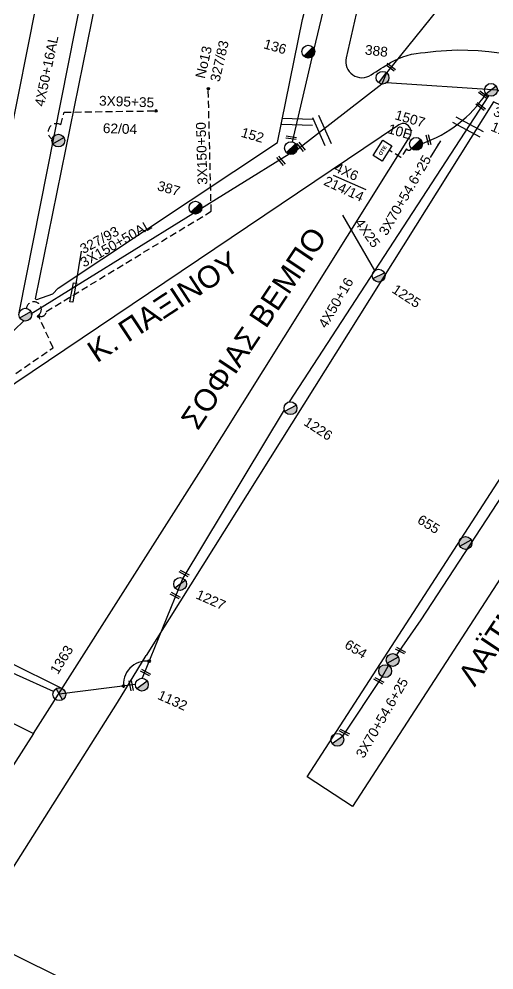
# Model space of a CAD drawing. Header units: millimetres. Extents: x 2999 to 5218, y 1863 to 2903.
# Drawn here: x 4740.2 to 4827.6, y 2415.1 to 2590 of the extents above; entities that cross this region are included whole.
import ezdxf

# ---------------------------------------------------------------- set-up
doc = ezdxf.new("R2010")
doc.units = ezdxf.units.MM
doc.header["$LTSCALE"] = 0.5
doc.linetypes.add('DASHED', pattern=[19.05, 12.7, -6.35])
for name, color, linetype in [('Pillar OTE', 7, 'Continuous'), ('Άγνωστα', 7, 'Continuous'), ('Γυμνά εναέρια ΧΤ και ΦΟΠ (3Φ)   4x50+16AL', 7, 'Continuous'), ('Εναέρια ΧΤ 4Χ120+25AL', 7, 'SYN_LINE'), ('Επιγραφές - Σχήματα', 7, 'Continuous'), ('Καλώδια ΧΤ   3x150+50AL', 7, 'DASHED'), ('Μηχανική τομή', 7, 'Continuous'), ('Στύλος Ξύλινος', 7, 'Continuous'), ('Στύλος Ξύλινος @ 1', 7, 'Continuous'), ('Στύλος ΦΜ', 7, 'Continuous'), ('Στύλος ΦΜ @ 1', 7, 'Continuous'), ('Συνδέσεις', 7, 'Continuous'), ('Συνεστραμμένα ΧΤ   3x70+54.6+25 AL', 7, 'SYN_LINE'), ('Τομή', 7, 'Continuous'), ('Υπόβαθρο ΔΕΗ', 7, 'Continuous'), ('Υπόγεια καλώδια Παροχών ΧΤ   4x25', 7, 'DASHED')]:
    doc.layers.add(name, color=color, linetype=linetype)
doc.styles.add('arial', font='ARIAL.TTF')
doc.styles.get("Standard").update_dxf_attribs({"font": 'ARIAL.TTF'})
doc.linetypes.add('SYN_LINE', pattern='A,0.5,-0.0001,["/\\/\\/\\/",Standard,S=0.1,R=0,X=0,Y=-0.05],-0.25', length=0.7501)
doc.dimstyles.new('ISO-25', dxfattribs={"dimtxt": 2.5, "dimasz": 2.5, "dimexe": 1.25, "dimexo": 0.625, "dimtad": 1, "dimtxsty": 'Standard', "dimcen": 2.5, "dimadec": 0, "dimazin": 0, "dimtfac": 1, "dimtmove": 0, "dimatfit": 3, "dimfxl": 1, "dimarcsym": 0})

# ---------------------------------------------------------------- blocks, each defined once
blk = doc.blocks.new('ΜΗΧΑΝΙΚΗ ΤΟΜΗ')
at = {"layer": 'Μηχανική τομή', "ltscale": 40}
for p, q in [((-1.89, 0.78), (1.89, 0.78)), ((1.89, 0), (-1.89, 0))]:
    blk.add_line(p, q, dxfattribs=at)
blk = doc.blocks.new('ΥΠΑΡΧΩΝ ΤΣΙΜΕΝΤΕΝΙΟΣ ΣΤΥΛΟΣ')
at = {"layer": 'Στύλος ΦΜ'}
blk.add_hatch(color=7, dxfattribs=at).paths.add_polyline_path([(-1.29, -2.28, 0.574793), (2.62, 0, 0.268822), (1.3, 2.27)])
at = {"layer": 'Στύλος ΦΜ', "color": 7}
blk.add_line((-1.29, -2.28), (1.3, 2.27), dxfattribs=at)
blk.add_circle((0, 0), 2.62, dxfattribs=at)
at = {"layer": 'Στύλος ΦΜ', "flags": 4}
for tag, p in [('ΑΡΙΘΜΟΣ', (-4.68, 8.05)), ('ΤΥΠΟΣ', (-4.91, 3.03))]:
    blk.add_attdef(tag, p, '', height=4, dxfattribs=at)
blk = doc.blocks.new('ΥΠΑΡΧΩΝ ΞΥΛΙΝΟΣ ΣΤΥΛΟΣ')
at = {"layer": 'Στύλος Ξύλινος'}
h = blk.add_hatch(color=7, dxfattribs=at)
h.paths.add_polyline_path([(-2.62, 0, 0.270008), (-1.29, -2.28), (1.3, 2.27, 0.576266)])
h.paths.add_polyline_path([(-1.29, -2.28, 0.574793), (2.62, 0, 0.268822), (1.3, 2.27)])
at = {"layer": 'Στύλος Ξύλινος', "color": 7}
blk.add_line((-1.29, -2.28), (1.3, 2.27), dxfattribs=at)
blk.add_circle((0, 0), 2.62, dxfattribs=at)
at = {"layer": 'Στύλος Ξύλινος', "flags": 4}
for tag, p in [('ΑΡΙΘΜΟΣ', (-4.91, 8.6)), ('ΤΥΠΟΣ', (-4.85, 3.39))]:
    blk.add_attdef(tag, p, '', height=4, dxfattribs=at)
blk = doc.blocks.new('ΤΟΜΗ')
at = {"layer": 'Τομή', "ltscale": 40}
for p, q in [((-5.68, 0), (5.68, 0)), ((5.68, -2.33), (-5.68, -2.33))]:
    blk.add_line(p, q, dxfattribs=at)
blk = doc.blocks.new('_ΣΥΝΔΕΣΗ')
at = {"layer": 'Συνδέσεις', "linetype": 'SYN_LINE', "ltscale": 40}
blk.add_hatch(color=256, dxfattribs=at).paths.add_polyline_path([(0.5, -0.01, 1), (-0.5, -0.01, 1)])
at = {"layer": 'Συνδέσεις'}
blk.add_circle((0, -0.01), 0.5, dxfattribs=at)
blk = doc.blocks.new('PILLAR ΟΤΕ')
at = {"layer": 'Pillar OTE', "ltscale": 40}
blk.add_lwpolyline([(-3.31, 2.02), (3.39, 2.02), (3.39, -1.99), (-3.31, -1.99)], close=True, dxfattribs=at)
at = {"layer": 'Pillar OTE', "insert": (-1.81, 0.71), "char_height": 1.3575, "width": 109.961, "attachment_point": 1}
blk.add_mtext('{\\fArial|b1|i0|c161|p34;OTE}', dxfattribs=at)

msp = doc.modelspace()

# ---------------------------------------------------------------- linework, layer by layer
at = {"layer": 'Άγνωστα', "color": 30, "linetype": 'DASHED', "ltscale": 0.2}
msp.add_lwpolyline([(4775.57, 2554.67), (4775.03, 2577.22)], dxfattribs=at)
at = {"layer": 'Άγνωστα', "color": 5, "ltscale": 40}
msp.add_lwpolyline([(4826.57, 2575.93), (4789.9, 2519.6)], dxfattribs=at)
at = {"layer": 'Άγνωστα', "color": 1, "linetype": 'DASHED', "ltscale": 0.2}
msp.add_lwpolyline([(4746.32, 2567.96, -0.999292), (4747.95, 2570.57), (4748.54, 2572.91), (4765.4, 2573.15)], format="xyb", dxfattribs=at)
at = {"layer": 'Άγνωστα', "color": 30, "linetype": 'DASHED', "ltscale": 0.2}
msp.add_lwpolyline([(4721.63, 2505.81, 1.14623), (4725.86, 2510.78, -0.38309), (4725.64, 2511.55), (4731.85, 2519.41), (4746.49, 2529.58), (4743.84, 2535.38), (4744.14, 2535.91, 1.237292), (4741.6, 2536.82, 0.220862)], format="xyb", dxfattribs=at)
at = {"layer": 'Γυμνά εναέρια ΧΤ και ΦΟΠ (3Φ)   4x50+16AL', "color": 1, "ltscale": 40}
msp.add_lwpolyline([(4740.25, 2535.99), (4753.19, 2601.37), (4757.61, 2623.78)], dxfattribs=at)
at = {"layer": 'Γυμνά εναέρια ΧΤ και ΦΟΠ (3Φ)   4x50+16AL', "color": 2, "ltscale": 40}
msp.add_lwpolyline([(4862.75, 2554.64), (4843.21, 2524.1), (4814.09, 2479.5), (4809.62, 2473.1)], dxfattribs=at)
at = {"layer": 'Εναέρια ΧΤ 4Χ120+25AL', "color": 2, "ltscale": 20}
msp.add_lwpolyline([(4927.05, 2535.17), (4891.79, 2537.24), (4865.06, 2555.7), (4828.2, 2576.97), (4807.8, 2578.3)], dxfattribs=at)
at = {"layer": 'Επιγραφές - Σχήματα', "ltscale": 0.2}
msp.add_lwpolyline([(4751.64, 2547.33), (4750.14, 2537.95), (4749.59, 2538.02), (4750.28, 2541.49), (4750.91, 2541.45)], dxfattribs=at)
msp.add_arc((4763.7, 2467.67), 4.27, 83.8853, 188.8148, dxfattribs=at)
at = {"layer": 'Καλώδια ΧΤ   3x150+50AL', "color": 62, "linetype": 'Continuous', "ltscale": 0.2}
msp.add_lwpolyline([(4789.9, 2565.16), (4742.39, 2535.75)], dxfattribs=at)
at = {"layer": 'Καλώδια ΧΤ   3x150+50AL', "color": 7, "ltscale": 0.2}
msp.add_lwpolyline([(4812.38, 2566.25, -0.700362), (4811.49, 2566.19), (4810.45, 2564.54), (4808.29, 2565.9)], format="xyb", dxfattribs=at)
at = {"layer": 'Καλώδια ΧΤ   3x150+50AL', "color": 30, "ltscale": 0.2}
msp.add_lwpolyline([(4743.84, 2535.38), (4744.24, 2535.34, 0.445281), (4745.25, 2536.24), (4775.57, 2554.67)], format="xyb", dxfattribs=at)
at = {"layer": 'Καλώδια ΧΤ   3x150+50AL', "color": 62, "linetype": 'SYN_LINE', "ltscale": 20}
msp.add_lwpolyline([(4741.15, 2534.51), (4719.76, 2513.93), (4722.53, 2510.52)], dxfattribs=at)
at = {"layer": 'Συνεστραμμένα ΧΤ   3x70+54.6+25 AL', "color": 2, "ltscale": 20}
msp.add_lwpolyline([(4847.31, 2628.18), (4834.54, 2613.34), (4807.81, 2580.16), (4806.95, 2578.07), (4791.36, 2565.96)], dxfattribs=at)
at = {"layer": 'Συνεστραμμένα ΧΤ   3x70+54.6+25 AL', "color": 6, "ltscale": 20}
for points in [[(4794.52, 2584.48), (4800.79, 2610.96)], [(4790.49, 2567.44), (4794.21, 2583.18)]]:
    msp.add_lwpolyline(points, dxfattribs=at)
at = {"layer": 'Συνεστραμμένα ΧΤ   3x70+54.6+25 AL', "color": 5, "ltscale": 20}
for points in [[(4789.01, 2518.13), (4770.34, 2487.18), (4762.91, 2468.78)], [(4746.57, 2466.32), (4726.09, 2475.54), (4707.54, 2485.6), (4717.32, 2501.63)]]:
    msp.add_lwpolyline(points, dxfattribs=at)
at = {"layer": 'Συνεστραμμένα ΧΤ   3x70+54.6+25 AL', "color": 2, "ltscale": 15}
msp.add_lwpolyline([(4806.98, 2469.07), (4799.71, 2458.15)], dxfattribs=at)
at = {"layer": 'Συνεστραμμένα ΧΤ   3x70+54.6+25 AL', "color": 5, "ltscale": 15}
msp.add_lwpolyline([(4761.65, 2467.63), (4747.65, 2465.84), (4747.51, 2465.9)], dxfattribs=at)
at = {"layer": 'Συνεστραμμένα ΧΤ   3x70+54.6+25 AL', "ltscale": 20}
msp.add_arc((4806.93, 2588.77), 22.86, 289.0621, 326.9168, dxfattribs=at)
at = {"layer": 'Υπόβαθρο ΔΕΗ'}
for points in [[(4952.4, 2760.08), (4947.5, 2757.21), (4896.01, 2731.53), (4868.56, 2716.79), (4848.9, 2731.86), (4845, 2734.42), (4830.94, 2690.53), (4828.07, 2682.5), (4807.64, 2609.63), (4802.53, 2592.36), (4800.38, 2582.91, 0.681484), (4804.98, 2579.77, -0.01881), (4808.56, 2582.02, -0.116382), (4814.89, 2583.91, -0.160302), (4845.19, 2578.28, -0.060772), (4861.56, 2568.29), (4895.69, 2544.25, 0.129566), (4925.43, 2536.55, 0.095179), (4950.07, 2544.08, -0.008073), (4962.15, 2550.23), (4988.35, 2570.92), (5007.04, 2586.1), (5010.05, 2588.39)], [(4742.89, 2458.62), (4773.73, 2507.13), (4812.05, 2568.3, 0.28739), (4812.05, 2570.15, 0.491423), (4809.82, 2570.37), (4733.41, 2518.92), (4708.66, 2486.51), (4748.15, 2466.9)]]:
    msp.add_lwpolyline(points, format="xyb", dxfattribs=at)
for points in [[(4691.74, 2549.56), (4725.44, 2533.82), (4732.03, 2535.6), (4749.85, 2624.96), (4711.39, 2636.53), (4691.74, 2549.56)], [(4787.78, 2567.31), (4792.36, 2589.95), (4797.71, 2610.35), (4760.22, 2621.45), (4759.94, 2621.04), (4743.21, 2538.59), (4743.54, 2538.42), (4746.46, 2539.47), (4747.42, 2540.54), (4787.78, 2567.31)], [(4757.54, 2319.59), (4795.95, 2381.66), (4807.39, 2375.6), (4812.83, 2382.68), (4838.12, 2420.8), (4852.88, 2442.86), (4887.13, 2485.63), (4912.99, 2518.63), (4868.99, 2549.25), (4801.53, 2445.18), (4793.2, 2450.64), (4860.63, 2554.88), (4843.32, 2567.23), (4827.48, 2574.82), (4763.6, 2472.97)], [(4804.04, 2558.6), (4798.03, 2561.23)], [(4757.54, 2319.59), (4657.34, 2390.73), (4678.63, 2447.5), (4702.61, 2478.69), (4742.89, 2458.62), (4686.4, 2370.1)], [(4695.07, 2363.95), (4709.59, 2386.72), (4734.96, 2427.33), (4758.32, 2464.34), (4763.6, 2472.97)], [(4731.49, 2421.77), (4756, 2409.66), (4777.81, 2399.61), (4812.83, 2382.68)]]:
    msp.add_lwpolyline(points, dxfattribs=at)
at = {"layer": 'Υπόγεια καλώδια Παροχών ΧΤ   4x25', "color": 5, "linetype": 'SYN_LINE', "ltscale": 10}
msp.add_lwpolyline([(4805.66, 2543.78), (4799.77, 2553.95)], dxfattribs=at)

# ---------------------------------------------------------------- block references
at = {"layer": 'Pillar OTE', "xscale": 0.5, "yscale": 0.5, "zscale": 0.5, "rotation": 57.931778274759}
msp.add_blockref('PILLAR ΟΤΕ', (4807.06, 2565.8), dxfattribs=at)
at = {"layer": 'Μηχανική τομή'}
for p, xscale, yscale, zscale, rotation in [((4808.48, 2581.02), 0.4999999999999994, 0.4999999999999994, 0.4999999999999994, 323.4536695641671), ((4825.46, 2575.96), 0.4999999999999994, 0.4999999999999994, 0.4999999999999994, 323.4536695641671), ((4825, 2573.79), 0.4999999999999994, 0.4999999999999994, 0.4999999999999994, 323.4536695641671), ((4790.26, 2568.01), 0.4999999999999994, 0.4999999999999994, 0.4999999999999994, 351.7363906957834), ((4815.34, 2567.77), 0.4999999999999994, 0.4999999999999994, 0.4999999999999994, 285.3458478802531), ((4792.27, 2566.67), 0.4999999999999994, 0.4999999999999994, 0.4999999999999994, 128.1130490166774), ((4788.56, 2564.08), 0.4999999999999995, 0.4999999999999995, 0.4999999999999995, 128.1130490166774), ((4770.71, 2488.24), 0.4999999999999997, 0.4999999999999997, 0.4999999999999997, 151.7543815633392), ((4769.06, 2484.16), 0.4999999999999997, 0.4999999999999997, 0.4999999999999997, 151.7543815633392), ((4810.48, 2474.03), 0.5, 0.5, 0.5, 151.7543815633393), ((4763.59, 2469.99), 0.4999999999999997, 0.4999999999999997, 0.4999999999999997, 151.7543815633392), ((4761.06, 2467.43), 0.5000000000000614, 0.5000000000000614, 0.5000000000000614, 100.4278661032444), ((4806.47, 2468.48), 0.5000000000000002, 0.5000000000000002, 0.5000000000000002, 151.7543815633392), ((4800.14, 2458.98), 0.5, 0.5, 0.5, 151.7543815633393)]:
    msp.add_blockref('ΜΗΧΑΝΙΚΗ ΤΟΜΗ', p, dxfattribs=dict(at, xscale=xscale, yscale=yscale, zscale=zscale, rotation=rotation))
at = {"layer": 'Στύλος Ξύλινος @ 1', "ltscale": 40, "xscale": 0.4499999999998179, "yscale": 0.4499999999998179, "zscale": 0.4499999999998179, "rotation": 328.472350496044}
msp.add_blockref('ΥΠΑΡΧΩΝ ΞΥΛΙΝΟΣ ΣΤΥΛΟΣ', (4747.47, 2567.68), dxfattribs=at)
at = {"layer": 'Στύλος Ξύλινος @ 1', "ltscale": 40}
ref = msp.add_blockref('ΥΠΑΡΧΩΝ ΞΥΛΙΝΟΣ ΣΤΥΛΟΣ', (4822.33, 2493.65), dxfattribs=dict(at, xscale=0.4499999999998179, yscale=0.4499999999998179, zscale=0.4499999999998179, rotation=328.472350496044))
ref.add_attrib('ΤΥΠΟΣ', '655', (4813.31, 2497.44), dxfattribs={"layer": 'Στύλος Ξύλινος', "height": 1.8, "rotation": 328.4724, "flags": 4})
ref = msp.add_blockref('ΥΠΑΡΧΩΝ ΞΥΛΙΝΟΣ ΣΤΥΛΟΣ', (4808.95, 2472.13), dxfattribs=dict(at, xscale=0.449999999999818, yscale=0.449999999999818, zscale=0.449999999999818, rotation=328.472350496044))
ref.add_attrib('ΤΥΠΟΣ', '654', (4799.93, 2474.48), dxfattribs={"layer": 'Στύλος Ξύλινος', "height": 1.8, "rotation": 328.4724, "flags": 4})
at = {"layer": 'Στύλος Ξύλινος @ 1', "ltscale": 40, "xscale": 0.4499999999998181, "yscale": 0.4499999999998181, "zscale": 0.4499999999998181}
msp.add_blockref('ΥΠΑΡΧΩΝ ΞΥΛΙΝΟΣ ΣΤΥΛΟΣ', (4807.56, 2470.09), dxfattribs=at)
at = {"layer": 'Στύλος ΦΜ @ 1', "ltscale": 40}
ref = msp.add_blockref('ΥΠΑΡΧΩΝ ΤΣΙΜΕΝΤΕΝΙΟΣ ΣΤΥΛΟΣ', (4793.42, 2584.05), dxfattribs=dict(at, xscale=0.449999999999818, yscale=0.449999999999818, zscale=0.449999999999818, rotation=343.8552907262628))
ref.add_attrib('ΤΥΠΟΣ', '136', (4785.07, 2584.69), dxfattribs={"layer": 'Στύλος ΦΜ', "height": 1.8, "rotation": 343.8553, "flags": 4})
ref = msp.add_blockref('ΥΠΑΡΧΩΝ ΤΣΙΜΕΝΤΕΝΙΟΣ ΣΤΥΛΟΣ', (4807.08, 2579.24), dxfattribs=dict(at, xscale=0.449999999999818, yscale=0.449999999999818, zscale=0.449999999999818, rotation=353.7816830261098))
ref.add_attrib('ΤΥΠΟΣ', '388', (4803.77, 2583.52), dxfattribs={"layer": 'Στύλος ΦΜ', "height": 1.8, "rotation": 353.7817, "flags": 4})
ref = msp.add_blockref('ΥΠΑΡΧΩΝ ΤΣΙΜΕΝΤΕΝΙΟΣ ΣΤΥΛΟΣ', (4827.02, 2577.01), dxfattribs=dict(at, xscale=0.4499999999998179, yscale=0.4499999999998179, zscale=0.4499999999998179, rotation=337.0938927834002))
ref.add_attrib('ΤΥΠΟΣ', '11ΛΒ', (4826.82, 2569.57), dxfattribs={"layer": 'Στύλος ΦΜ', "height": 1.8, "rotation": 337.0939, "flags": 4})
ref.add_attrib('ΑΡΙΘΜΟΣ', '389', (4827.28, 2572.36), dxfattribs={"layer": 'Στύλος ΦΜ', "height": 1.8, "rotation": 337.0939, "flags": 4})
ref = msp.add_blockref('ΥΠΑΡΧΩΝ ΤΣΙΜΕΝΤΕΝΙΟΣ ΣΤΥΛΟΣ', (4813.23, 2567.07), dxfattribs=dict(at, xscale=0.449999999999818, yscale=0.449999999999818, zscale=0.449999999999818, rotation=343.8552907262628))
ref.add_attrib('ΤΥΠΟΣ', '10Ε', (4807.91, 2569.08), dxfattribs={"layer": 'Στύλος ΦΜ', "height": 1.8, "rotation": 343.8553, "flags": 4})
ref.add_attrib('ΑΡΙΘΜΟΣ', '1507', (4809.21, 2571.63), dxfattribs={"layer": 'Στύλος ΦΜ', "height": 1.8, "rotation": 343.8553, "flags": 4})
ref = msp.add_blockref('ΥΠΑΡΧΩΝ ΤΣΙΜΕΝΤΕΝΙΟΣ ΣΤΥΛΟΣ', (4790.23, 2566.29), dxfattribs=dict(at, xscale=0.449999999999818, yscale=0.449999999999818, zscale=0.449999999999818, rotation=343.8552907262628))
ref.add_attrib('ΤΥΠΟΣ', '152', (4780.92, 2568.41), dxfattribs={"layer": 'Στύλος ΦΜ', "height": 1.8, "rotation": 343.8553, "flags": 4})
ref = msp.add_blockref('ΥΠΑΡΧΩΝ ΤΣΙΜΕΝΤΕΝΙΟΣ ΣΤΥΛΟΣ', (4772.68, 2555.35), dxfattribs=dict(at, xscale=0.449999999999818, yscale=0.449999999999818, zscale=0.449999999999818, rotation=343.8552907262628))
ref.add_attrib('ΤΥΠΟΣ', '387', (4765.52, 2558.6), dxfattribs={"layer": 'Στύλος ΦΜ', "height": 1.8, "rotation": 343.8553, "flags": 4})
ref = msp.add_blockref('ΥΠΑΡΧΩΝ ΤΣΙΜΕΝΤΕΝΙΟΣ ΣΤΥΛΟΣ', (4806.36, 2542.84), dxfattribs=dict(at, xscale=0.449999999999818, yscale=0.449999999999818, zscale=0.449999999999818, rotation=326.7549883958654))
ref.add_attrib('ΤΥΠΟΣ', '1225', (4808.65, 2539.85), dxfattribs={"layer": 'Στύλος ΦΜ', "height": 1.8, "rotation": 326.755, "flags": 4})
for p, xscale, yscale, zscale, rotation in [((4741.39, 2535.66), 0.449999999999818, 0.449999999999818, 0.449999999999818, 330.0621846464709), ((4798.76, 2457.45), 0.4499999999998179, 0.4499999999998179, 0.4499999999998179, 336.0591813551779)]:
    msp.add_blockref('ΥΠΑΡΧΩΝ ΤΣΙΜΕΝΤΕΝΙΟΣ ΣΤΥΛΟΣ', p, dxfattribs=dict(at, xscale=xscale, yscale=yscale, zscale=zscale, rotation=rotation))
ref = msp.add_blockref('ΥΠΑΡΧΩΝ ΤΣΙΜΕΝΤΕΝΙΟΣ ΣΤΥΛΟΣ', (4790.15, 2518.45), dxfattribs=dict(at, xscale=0.449999999999818, yscale=0.449999999999818, zscale=0.449999999999818, rotation=326.7549883958654))
ref.add_attrib('ΤΥΠΟΣ', '1226', (4792.43, 2515.46), dxfattribs={"layer": 'Στύλος ΦΜ', "height": 1.8, "rotation": 326.755, "flags": 4})
ref = msp.add_blockref('ΥΠΑΡΧΩΝ ΤΣΙΜΕΝΤΕΝΙΟΣ ΣΤΥΛΟΣ', (4769.86, 2486.11), dxfattribs=dict(at, xscale=0.4499999999998179, yscale=0.4499999999998179, zscale=0.4499999999998179, rotation=336.0591813551779))
ref.add_attrib('ΤΥΠΟΣ', '1227', (4772.6, 2483.52), dxfattribs={"layer": 'Στύλος ΦΜ', "height": 1.8, "rotation": 336.0592, "flags": 4})
ref = msp.add_blockref('ΥΠΑΡΧΩΝ ΤΣΙΜΕΝΤΕΝΙΟΣ ΣΤΥΛΟΣ', (4747.65, 2465.84), dxfattribs=dict(at, xscale=0.4499999999998179, yscale=0.4499999999998179, zscale=0.4499999999998179, rotation=58.28540890328346))
ref.add_attrib('ΤΥΠΟΣ', '1363', (4747.37, 2469.34), dxfattribs={"layer": 'Στύλος ΦΜ', "height": 1.8, "rotation": 58.2854, "flags": 4})
ref = msp.add_blockref('ΥΠΑΡΧΩΝ ΤΣΙΜΕΝΤΕΝΙΟΣ ΣΤΥΛΟΣ', (4762.83, 2467.6), dxfattribs=dict(at, xscale=0.4499999999998179, yscale=0.4499999999998179, zscale=0.4499999999998179, rotation=336.0591813551779))
ref.add_attrib('ΤΥΠΟΣ', '1132', (4765.56, 2465.02), dxfattribs={"layer": 'Στύλος ΦΜ', "height": 1.8, "rotation": 336.0592, "flags": 4})
at = {"layer": 'Συνδέσεις', "xscale": 0.4500000000002728, "yscale": 0.4500000000002728, "zscale": 0.4500000000002728}
for p in [(4775.05, 2577.22), (4765.43, 2573.15), (4743.87, 2535.38), (4764.16, 2471.92), (4759.44, 2467.35)]:
    msp.add_blockref('_ΣΥΝΔΕΣΗ', p, dxfattribs=at)
at = {"layer": 'Τομή'}
for p, xscale, yscale, zscale, rotation in [((4791.37, 2570.56), 0.500000000000028, 0.500000000000028, 0.500000000000028, 177.7930918304538), ((4795.4, 2569.29), 0.4999999999998992, 0.4999999999998992, 0.4999999999998992, 113.8641061514513), ((4822.53, 2569.66), 0.5, 0.5, 0.5, 152.0078932818762)]:
    msp.add_blockref('ΤΟΜΗ', p, dxfattribs=dict(at, xscale=xscale, yscale=yscale, zscale=zscale, rotation=rotation))

# ---------------------------------------------------------------- texts
at = {"layer": 'Άγνωστα', "ltscale": 40, "char_height": 1.8, "width": 17.1868, "attachment_point": 1, "style": 'arial'}
for s, insert, rotation in [('3X95+35', (4754.99, 2575.93), 358.0009), ('3X150+50', (4773.08, 2559.52), 91.6017), ('4X50+16', (4795.17, 2533.92), 59.8763)]:
    msp.add_mtext(s, dxfattribs=dict(at, insert=insert, rotation=rotation))
at = {"layer": 'Γυμνά εναέρια ΧΤ και ΦΟΠ (3Φ)   4x50+16AL', "ltscale": 40, "insert": (4743.08, 2574.2), "char_height": 1.8, "width": 17.1868, "attachment_point": 1, "rotation": 78.4274, "style": 'arial'}
msp.add_mtext('4X50+16AL', dxfattribs=at)
at = {"layer": 'Επιγραφές - Σχήματα', "ltscale": 40, "char_height": 1.8, "width": 17.1868, "attachment_point": 1, "style": 'arial'}
for s, insert, rotation in [('327/83', (4775.34, 2578.77), 77.0053), ('Νο13', (4772.63, 2579.38), 77.0053), ('62/04', (4755.69, 2570.88), 358.0009), ('4Χ6', (4798.8, 2563.72), 335.3005), ('214/14', (4796.86, 2561.23), 335.3005), ('327/93', (4751.2, 2548.38), 28.2735)]:
    msp.add_mtext(s, dxfattribs=dict(at, insert=insert, rotation=rotation))
at = {"layer": 'Επιγραφές - Σχήματα', "char_height": 4, "width": 63.5526, "attachment_point": 1}
for s, insert, rotation in [('ΣΟΦΙΑΣ ΒΕΜΠΟ', (4769.78, 2516.42), 56.2326), ('Κ. ΠΑΞΙΝΟΥ', (4752.34, 2530.03), 33.352), ('ΛΑΪΤΜΕΡ', (4820.68, 2469.25), 56.2326)]:
    msp.add_mtext(s, dxfattribs=dict(at, insert=insert, rotation=rotation))
at = {"layer": 'Καλώδια ΧΤ   3x150+50AL', "ltscale": 0.2, "insert": (4751.28, 2545.87), "char_height": 1.8, "width": 17.1868, "attachment_point": 1, "rotation": 30.0015, "style": 'arial'}
msp.add_mtext('3X150+50AL', dxfattribs=at)
at = {"layer": 'Συνεστραμμένα ΧΤ   3x70+54.6+25 AL', "ltscale": 40, "char_height": 1.8, "width": 17.1868, "attachment_point": 1, "rotation": 59.8763, "style": 'arial'}
for insert in [(4806.27, 2550.94), (4802.05, 2454.82)]:
    msp.add_mtext('3X70+54.6+25', dxfattribs=dict(at, insert=insert))
at = {"layer": 'Υπόγεια καλώδια Παροχών ΧΤ   4x25', "ltscale": 0.2, "insert": (4803.34, 2553.6), "char_height": 1.8, "width": 17.1868, "attachment_point": 1, "rotation": 305.6853, "style": 'arial'}
msp.add_mtext('4X25', dxfattribs=at)

# ---------------------------------------------------------------- leaders
at = {"layer": 'Επιγραφές - Σχήματα', "ltscale": 40}
msp.add_leader([(4817.71, 2567.62), (4815.8, 2564.58)], dimstyle='ISO-25', override={"dimasz": 1, "dimtad": 0}, dxfattribs=at)

doc.saveas('drawing.dxf')
